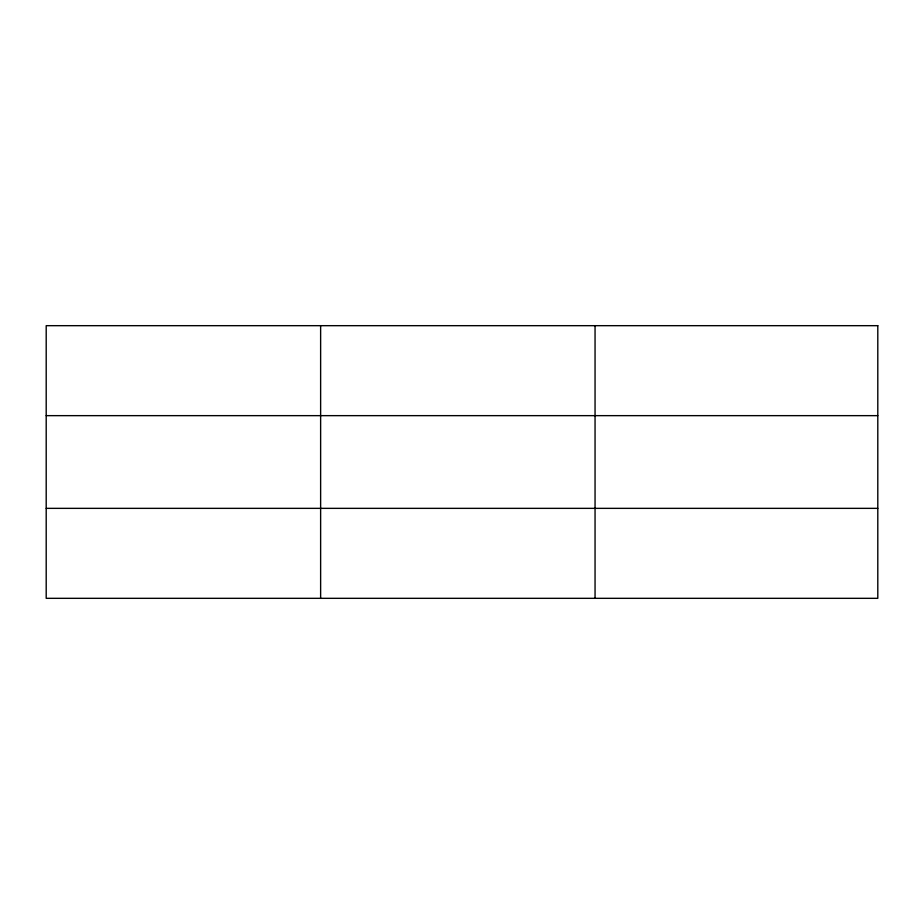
<?xml version="1.0" encoding="UTF-8"?>
<svg xmlns="http://www.w3.org/2000/svg" width="924" height="924" viewBox="0 0 924 924"><rect width="100%" height="100%" fill="white"/><g stroke="black" fill="none" stroke-linecap="round" stroke-linejoin="round"><path stroke-width="1.39" d="M320.628 598.325L320.628 325.675M595.056 598.325L595.056 325.675M46.2 415.65L877.8 415.65M46.2 508.35L877.8 508.35M877.8 325.675L877.8 598.325L46.2 598.325L46.2 325.675L877.8 325.675"/></g></svg>
